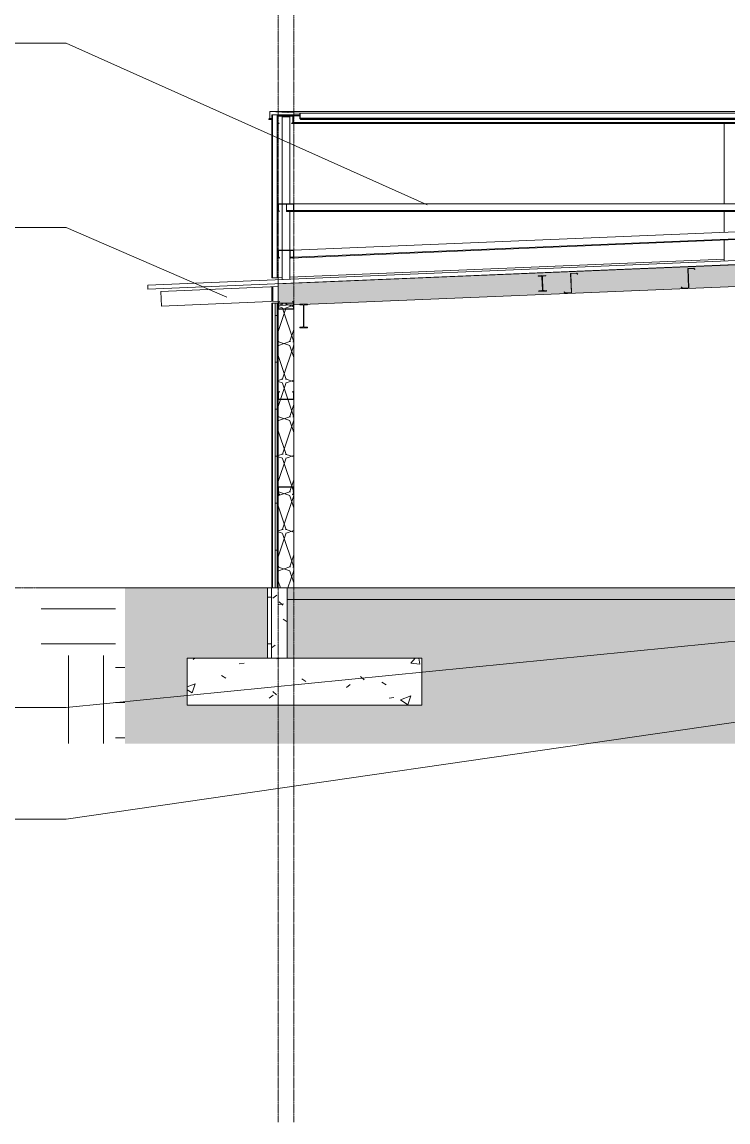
# Model space of a CAD drawing. Header units: inches. Extents: x -23565 to -21, y -324 to 853.
# Drawn here: x -5309 to -4948, y -273 to 289 of the extents above; entities that cross this region are included whole.
import ezdxf

# ---------------------------------------------------------------- set-up
doc = ezdxf.new("R2010")
doc.units = ezdxf.units.IN
doc.header["$MEASUREMENT"] = 0
doc.linetypes.add('Grid Line 1_2_', pattern=[0.8749999999999999, 0.4999999999999999, -0.125, 0.125, -0.125])
for name, color, linetype, lineweight in [('A-ANNO-IDEN', 131, 'Continuous', 9), ('A-CLNG', 13, 'Continuous', 13), ('A-CLNG-PATT', 13, 'Continuous', 25), ('A-FLOR', 192, 'Continuous', 13), ('A-FLOR-LEVL', 51, 'Continuous', 9), ('A-FLOR-PATT', 8, 'Continuous', 25), ('A-ROOF', 132, 'Continuous', 13), ('A-WALL', 113, 'Continuous', 13), ('A-WALL-PATT', 111, 'Continuous', 25), ('C-TOPO', 7, 'Continuous', 13), ('I-WALL', 2, 'Continuous', 13), ('L-SITE-WALL', 31, 'Continuous', 13), ('S-BEAM', 12, 'Continuous', 13), ('S-COLS', 52, 'Continuous', 13), ('S-FNDN', 32, 'Continuous', 13), ('S-GRID', 1, 'Continuous', 9)]:
    doc.layers.add(name, color=color, linetype=linetype, lineweight=lineweight)
pattern_1 = [(49.99999999999999, (-5021.704000000001, 67.247), (55.08540092433552, -4.819842010399984), [5.76, -63.36]), (355, (-5021.704000000001, 67.247), (-10.65568887076341, 57.76853117995548), [4.608000000000001, -50.688]), (100.451, (-5017.113, 66.846), (44.42946763329039, 52.94866132228842), [4.895, -53.848]), (46.184, (-5021.704000000001, 82.60700000000001), (81.96444173651602, -12.71212223907837), [8.64, -95.04]), (96.636, (-5014.873, 81.548), (71.78149636030851, 74.81237833590787), [7.343, -80.77199999999999]), (351.184, (-5021.704000000001, 82.60700000000001), (71.78194683429966, 74.81243234033883), [6.912000000000001, -76.032]), (21, (-5014.024, 78.767), (45.84207144938917, -30.92146111083851), [5.76, -63.36]), (326, (-5014.024, 78.767), (18.68706418402729, 55.69147629738364), [4.608000000000001, -50.688]), (71.45100000000001, (-5010.204000000001, 76.19), (64.52890835799828, 24.77010932808051), [4.895, -53.848]), (37.50000000000001, (-5021.704000000001, 67.247), (0.933894640541661, 25.56681620382889), [2.534, -47.53899999999999, 2.534, -48.922, -50.88]), (37.50000000000001, (-5021.704000000001, 67.247), (0.933894640541661, 25.56681620382889), [-101.53, 2.534, -48.346]), (7.499999999999999, (-5021.704000000001, 67.247), (20.20403996418253, 30.29130269773347), [2.534, -26.803, 2.534, -46.387, -19.392]), (7.499999999999999, (-5021.704000000001, 67.247), (20.20403996418253, 30.29130269773347), [-78.259, 2.534, -16.858]), (327.5, (-5038.83, 67.247), (40.99778450279307, -1.732402627145404), [2.534, -16.666, 2.534, -57.37, -79.488]), (327.5, (-5038.83, 67.247), (40.99778450279307, -1.732402627145404), [-79.104, 2.534, -76.954]), (317.5, (-5046.51, 67.247), (44.78888311775997, 7.687838582048734), [2.534, -22.426, 2.534, -37.248, -56.448]), (317.5, (-5046.51, 67.247), (44.78888311775997, 7.687838582048734), [-64.742, 2.534, -53.91399999999999])]
pattern_2 = [(45, (-5021.704000000001, 67.247), (-19.00703027829439, 19.0070302782944), []), (45, (-5021.704000000001, 96.04700000000001), (-19.00703027829439, 19.0070302782944), [])]
pattern_3 = [(0, (-5021.704000000001, 67.247), (48, 48), [48, -48]), (0, (-5021.704000000001, 85.24700000000001), (48, 48), [48, -48]), (0, (-5021.704000000001, 103.247), (48, 48), [48, -48]), (90, (-5015.704000000001, 109.247), (-48, 48), [48, -48]), (90, (-4997.704000000001, 109.247), (-48, 48), [48, -48]), (90, (-4979.704000000001, 109.247), (-48, 48), [48, -48])]
pattern_4 = [(0, (-5021.704000000001, 67.247), (0, 24), []), (90, (-5021.704000000001, 67.247), (-24, 1.469576158976824e-15), [])]
pattern_5 = [(161.57, (-5020.744000000001, 68.207), (-7.680223697288786, -0.0009795936816989759), [0, -54.643, 6.067, 0]), (18.43, (-5022.664000000001, 68.207), (-7.680223697288786, 0.00097959368169942), [0, -54.643, 6.067, 0]), (108.43, (-5020.744000000001, 68.207), (3.838295292656201, -19.20136532245489), [18.21099999999999, -42.49899999999999]), (71.57, (-5022.664000000001, 68.207), (3.838295292656203, 19.20136532245489), [18.211, -42.499])]

# ---------------------------------------------------------------- blocks, each defined once
blk = doc.blocks.new('Struct_Xcel_Sports Complex_rvt-5-Building Section - East_West looking South _ Fieldhouse')
at = {"layer": 'A-FLOR-PATT', "lineweight": 9}
h = blk.add_hatch(dxfattribs=at)
h.set_pattern_fill('FP_76', color=256, style=0, pattern_type=2)
h.set_pattern_definition(pattern_1)
h.paths.add_polyline_path([(22066.14022535249, -5.999999999999317), (26272.89022535242, -5.999999999999317), (26272.89022535242, 0), (22066.14022535249, 0)], flags=0)
at = {"layer": 'A-WALL-PATT', "lineweight": 9}
h = blk.add_hatch(dxfattribs=at)
h.set_pattern_fill('FP_76', color=8, style=0, pattern_type=2)
h.set_pattern_definition(pattern_1)
h.paths.add_polyline_path([(22066.14022535249, -35.99999999999999), (22066.14022535249, -3.055902197957038e-10), (22058.14022535249, -3.055902197957038e-10), (22058.14022535249, -35.99999999999999)], flags=0)
at = {"layer": 'S-FNDN', "lineweight": 9}
h = blk.add_hatch(dxfattribs=at)
h.set_pattern_fill('FP_76', color=8, style=0, pattern_type=2)
h.set_pattern_definition(pattern_1)
h.paths.add_polyline_path([(22135.1402253527, -59.99999999999999), (22135.1402253527, -35.99999999999999), (22015.1402253527, -35.99999999999999), (22015.1402253527, -59.99999999999999)], flags=0)
at = {"layer": 'A-FLOR', "color": 7}
for p, q in [((26272.89022535242, 0), (22066.14022535249, 0)), ((22066.14022535249, 0), (22066.14022535249, -5.999999999999999)), ((22066.14022535249, -5.999999999999999), (26272.89022535242, -5.999999999999999))]:
    blk.add_line(p, q, dxfattribs=at)
at = {"layer": 'L-SITE-WALL', "color": 7}
for p, q in [((22066.14022535249, -3.060485198602691e-10), (22058.14022535249, -3.060485198602691e-10)), ((22058.14022535249, -3.060485198602691e-10), (22058.14022535249, -35.99999999999999)), ((22066.14022535249, -35.99999999999999), (22066.14022535249, -3.060485198602691e-10)), ((22058.14022535249, -35.99999999999999), (22066.14022535249, -35.99999999999999))]:
    blk.add_line(p, q, dxfattribs=at)
at = {"layer": 'S-FNDN', "color": 7}
for p, q in [((22135.1402253527, -35.99999999999999), (22015.1402253527, -35.99999999999999)), ((22015.1402253527, -35.99999999999999), (22015.1402253527, -59.99999999999999)), ((22135.1402253527, -59.99999999999999), (22135.1402253527, -35.99999999999999)), ((22015.1402253527, -59.99999999999999), (22135.1402253527, -59.99999999999999))]:
    blk.add_line(p, q, dxfattribs=at)
blk = doc.blocks.new('Girt_C - 8_D-1836742-Building Section - East_West looking South _ Fieldhouse')
at = {"layer": 'S-BEAM', "color": 7}
for p, q in [((22061.64022535244, 51.36718749999887), (22061.64022535244, 48.05468750000016)), ((22061.74960035244, 48.10568990011085), (22061.74960035244, 51.37128304538593)), ((22061.82766889942, 51.44531250000032), (22069.452752639, 51.44531250000051)), ((22069.45272535244, 51.55468750000034), (22061.82772535244, 51.55468749999889)), ((22069.53085035244, 51.37005587879139), (22069.53085035244, 48.10568990011092)), ((22069.64022535244, 48.05468750000033), (22069.64022535244, 51.36718750000052)), ((22061.64022535244, 48.05468750000016), (22062.21584830579, 47.57168249214367)), ((22062.2861532006, 47.65546860310981), (22061.74960035244, 48.10568990011085)), ((22062.21584830579, 47.57168249214367), (22062.2861532006, 47.65546860310981)), ((22069.53085035244, 48.10568990011092), (22068.99538712529, 47.6563829037015)), ((22068.99538712529, 47.6563829037015), (22069.0656920201, 47.57259679273544)), ((22069.0656920201, 47.57259679273544), (22069.64022535244, 48.05468750000033))]:
    blk.add_line(p, q, dxfattribs=at)
for centre, radius, start, end in [((22061.82772535244, 51.36718749999889), 0.1875, 90, 180.0000000000062), ((22061.82766889942, 51.36713376534166), 0.07817873465620377, 90, 176.9576382926967), ((22069.45272535244, 51.36718750000052), 0.1875, 0, 90), ((22069.452752639, 51.36716115802727), 0.07815134197517182, 2.122717617997713, 90)]:
    blk.add_arc(centre, radius, start, end, dxfattribs=at)
blk = doc.blocks.new('Girt_C - 8_D-1836744-Building Section - East_West looking South _ Fieldhouse')
at = {"layer": 'S-BEAM', "lineweight": 9}
h = blk.add_hatch(dxfattribs=at)
h.set_pattern_fill('FP_63', color=8, style=0, pattern_type=2)
h.set_pattern_definition(pattern_2)
h.paths.add_polyline_path([(22061.82772535251, 96.3203124999992), (22069.45272535251, 96.32031250000125), (22069.45278180552, 96.42968749999898), (22061.82769806594, 96.42968749999898)], flags=0)
h.paths.add_polyline_path([(22069.5308503525, 96.50371695461388), (22069.64022535251, 96.50781250000057), (22069.64022535251, 99.82031250000011), (22069.06460239915, 100.3033175078559), (22068.99429750435, 100.2195313968899), (22069.53085035251, 99.76931009988891)], flags=0)
h.paths.add_polyline_path([(22061.74960035251, 96.50494412120895), (22061.74960035251, 99.76931009988891), (22062.28506357966, 100.2186170962979), (22062.21475868485, 100.3024032072645), (22061.64022535251, 99.82031249999943), (22061.64022535251, 96.5078124999992)], flags=0)
at = {"layer": 'S-BEAM', "color": 7}
for p, q in [((22062.21475868485, 100.3024032072636), (22061.64022535251, 99.82031249999872)), ((22061.64022535251, 99.82031249999872), (22061.64022535251, 96.50781249999856)), ((22061.74960035251, 99.76931009988816), (22062.28506357966, 100.2186170962976)), ((22061.74960035251, 96.50494412120769), (22061.74960035251, 99.76931009988816)), ((22069.45278180552, 96.42968749999874), (22061.82769806594, 96.42968749999855)), ((22061.82772535251, 96.32031249999874), (22069.45272535251, 96.32031250000016)), ((22062.28506357966, 100.2186170962976), (22062.21475868485, 100.3024032072636)), ((22069.06460239915, 100.3033175078554), (22068.99429750435, 100.2195313968893)), ((22068.99429750435, 100.2195313968893), (22069.53085035251, 99.7693100998882)), ((22069.64022535251, 99.82031249999889), (22069.06460239915, 100.3033175078554)), ((22069.53085035251, 99.7693100998882), (22069.5308503525, 96.50371695461313)), ((22069.64022535251, 96.50781250000018), (22069.64022535251, 99.82031249999889))]:
    blk.add_line(p, q, dxfattribs=at)
for centre, radius, start, end in [((22061.82772535251, 96.50781249999856), 0.1875, 180, 269.9999999999996), ((22061.82769806594, 96.50783884197182), 0.07815134197153384, 182.122717617914, 269.9999999999996), ((22069.45272535251, 96.50781250000016), 0.1875, 269.9999999999996, 8.685034650183044e-12), ((22069.45278180552, 96.50786623465737), 0.07817873465601069, 269.9999999999996, 356.9576382927082)]:
    blk.add_arc(centre, radius, start, end, dxfattribs=at)
blk = doc.blocks.new('Girt_C - 8_D-1782471-Building Section - East_West looking South _ Fieldhouse')
at = {"layer": 'S-BEAM', "color": 8, "lineweight": 9}
for p, q in [((22069.18239323217, 237.3147842928365), (22069.18239323217, 237.6232088335606)), ((22696.76521643457, 237.3147842928364), (22069.18239323217, 237.3147842928365)), ((22072.7652253524, 241.2968750001023), (22069.2018615215, 241.2968750001023)), ((22069.38937126329, 237.7968750001014), (22696.76521643457, 237.7968750001014)), ((22696.76521643457, 239.4558058261849), (22696.76521643457, 237.7968750001014)), ((22696.76521643457, 237.7968750001014), (22696.76521643457, 237.3147842928364))]:
    blk.add_line(p, q, dxfattribs=at)
blk = doc.blocks.new('Girt_C - 8_D-1779451-Building Section - East_West looking South _ Fieldhouse')
at = {"layer": 'S-BEAM', "color": 8, "lineweight": 9}
for p, q in [((22696.76293985979, 198.6727203348604), (22069.45273004653, 172.5358946996574)), ((22696.76293985979, 198.6727203348589), (22696.77074525906, 198.4853828699935)), ((22696.77074525906, 198.4853828699935), (22696.90864064617, 195.1757543240365)), ((22696.92870950193, 194.694081519054), (22067.84476912016, 168.4833535531263)), ((22069.62261763639, 169.0399364299089), (22696.90864064617, 195.1757543240365)), ((22696.90864064617, 195.1757543240365), (22696.92870950193, 194.694081519054)), ((22067.68680487729, 172.2746549040658), (22067.67899947802, 172.4619923689312)), ((22067.8247002644, 168.9650263581088), (22067.68680487729, 172.2746549040658)), ((22067.8247002644, 168.9650263581088), (22069.44356984839, 169.032476419308)), ((22067.84476912016, 168.4833535531263), (22067.8247002644, 168.9650263581088))]:
    blk.add_line(p, q, dxfattribs=at)
blk = doc.blocks.new('Girt_C - 8_D-1785278-Building Section - East_West looking South _ Fieldhouse')
at = {"layer": 'S-BEAM', "color": 8, "lineweight": 9}
for p, q in [((22061.71623402814, 237.3138699922448), (22061.1406409804, 237.7968750001013)), ((22061.1406409804, 237.7968750001013), (22061.38895561381, 237.7968750001014)), ((22061.25001029799, 241.113470545487), (22061.49833629652, 241.1134705454871)), ((22061.57646535559, 241.2968750001012), (22061.32813123912, 241.2968750001011)), ((22061.71623402814, 237.3138699922448), (22061.96460847433, 237.3138699922449)), ((22068.49542062696, 237.3985704038026), (22069.03085603493, 237.847877400212)), ((22068.56572186919, 237.3147842928365), (22068.49542062696, 237.3985704038026)), ((22068.49542062696, 237.3985704038026), (22068.7444995328, 237.3985704038027)), ((22068.66556908026, 237.398570403802), (22068.56572186919, 237.3147842928365)), ((22068.56572186919, 237.3147842928365), (22068.81480808039, 237.3147842928366)), ((22069.03085603493, 237.847877400212), (22069.03085603493, 241.1122433788925)), ((22069.03085603493, 241.1122433788925), (22069.27999058058, 241.1122433788925)), ((22069.03085603493, 237.847877400212), (22069.27999058058, 237.8478774002121))]:
    blk.add_line(p, q, dxfattribs=at)
at = {"layer": 'S-BEAM', "color": 7}
for p, q in [((22061.38895561381, 241.1093750001), (22061.38895561381, 237.7968750001014)), ((22061.38895561381, 237.7968750001014), (22061.96460847433, 237.3138699922448)), ((22061.49833629651, 237.847877400212), (22061.49833629652, 241.1134705454871)), ((22062.03491702192, 237.397656103211), (22061.49833629651, 237.847877400212)), ((22061.57640889964, 241.1875000001015), (22069.20188880948, 241.1875000001017)), ((22069.2018615215, 241.2968750001015), (22061.57646535559, 241.2968750001001)), ((22061.96460847433, 237.3138699922448), (22062.03491702192, 237.397656103211)), ((22069.27999058058, 237.8478774002121), (22068.7444995328, 237.3985704038027)), ((22068.7444995328, 237.3985704038027), (22068.81480808039, 237.3147842928366)), ((22068.81480808039, 237.3147842928366), (22069.38937126329, 237.7968750001015)), ((22069.27999058058, 241.1122433788925), (22069.27999058058, 237.8478774002121)), ((22069.38937126329, 237.7968750001015), (22069.38937126329, 241.1093750001017))]:
    blk.add_line(p, q, dxfattribs=at)
at = {"layer": 'S-BEAM', "color": 7, "flags": 128}
for points in [[(22061.57646535559, 241.2968750001001), (22061.504708484, 241.2826024124459), (22061.44387594564, 241.2419575215725), (22061.40322894301, 241.1811281436685), (22061.38895561381, 241.1093750001)], [(22061.49833629652, 241.1134705454871), (22061.51012655711, 241.1507823569516), (22061.53852198123, 241.1777072662919), (22061.57640889964, 241.1875000001)], [(22069.38937126329, 241.1093750001017), (22069.37509793408, 241.1811281436701), (22069.33445093146, 241.2419575215741), (22069.27361839309, 241.2826024124475), (22069.2018615215, 241.2968750001016)], [(22069.20188880948, 241.1875000001017), (22069.24012768359, 241.1775070962646), (22069.2685876497, 241.1500838911483), (22069.27999058058, 241.1122433788925)]]:
    blk.add_lwpolyline(points, dxfattribs=at)
at = {"layer": 'S-BEAM', "color": 8, "lineweight": 9}
for centre, major_axis, ratio, start_param, end_param in [((22061.32813123912, 241.1093750001), (0, 0.1875), 0.9999480465000185, 1.554312234475219e-15, 1.570796326794898), ((22061.32807478904, 241.1093212654427), (0, 0.07817873465722869), 0.9999480465086231, 1.554312234475219e-15, 1.517697097966212), ((22068.95276237894, 241.1093486581283), (0, 0.07815134197327771), 0.9999480465387123, 4.749437391907496, 6.283185307179588)]:
    blk.add_ellipse(centre, major_axis=major_axis, ratio=ratio, start_param=start_param, end_param=end_param, dxfattribs=at)
blk = doc.blocks.new('Girt_C - 8_D-1785279-Building Section - East_West looking South _ Fieldhouse')
at = {"layer": 'S-BEAM', "lineweight": 9}
h = blk.add_hatch(dxfattribs=at)
h.set_pattern_fill('FP_63', color=8, style=0, pattern_type=2)
h.set_pattern_definition(pattern_2)
h.paths.add_polyline_path([(22062.21584830563, 168.5717060499622), (22062.28615320044, 168.6554921609282), (22061.74960035228, 169.1057134579292), (22061.74960035228, 172.3713066032042), (22061.64022535228, 172.3672110578175), (22061.64022535228, 169.054711057818)], flags=0)
h.paths.add_polyline_path([(22069.06569201994, 168.5726203505542), (22069.64022535228, 169.0547110578187), (22069.64022535228, 172.3672110578189), (22069.53085035228, 172.3700794366098), (22069.53085035228, 169.1057134579292), (22068.99538712513, 168.6564064615202)], flags=0)
h.paths.add_polyline_path([(22069.45275263884, 172.4453360578191), (22069.45272535228, 172.5547110578189), (22061.82772535228, 172.5547110578168), (22061.82766889926, 172.4453360578191)], flags=0)
at = {"layer": 'S-BEAM', "color": 7}
for p, q in [((22061.64022535228, 172.3672110578172), (22061.64022535228, 169.0547110578185)), ((22061.64022535228, 169.0547110578185), (22062.21584830563, 168.571706049962)), ((22061.74960035228, 169.1057134579292), (22061.74960035228, 172.3713066032043)), ((22062.28615320044, 168.6554921609282), (22061.74960035228, 169.1057134579292)), ((22061.82766889926, 172.4453360578187), (22069.45275263884, 172.4453360578188)), ((22069.45272535228, 172.5547110578187), (22061.82772535228, 172.5547110578172)), ((22069.53085035228, 169.1057134579293), (22068.99538712513, 168.6564064615198)), ((22069.06569201994, 168.5726203505538), (22069.64022535228, 169.0547110578187)), ((22069.53085035228, 172.3700794366097), (22069.53085035228, 169.1057134579293)), ((22069.64022535228, 169.0547110578187), (22069.64022535228, 172.3672110578188)), ((22062.21584830563, 168.571706049962), (22062.28615320044, 168.6554921609282)), ((22068.99538712513, 168.6564064615198), (22069.06569201994, 168.5726203505538))]:
    blk.add_line(p, q, dxfattribs=at)
for centre, radius, start, end in [((22061.82772535228, 172.3672110578172), 0.1875, 90, 180.0000000000083), ((22061.82766889926, 172.36715732316), 0.07817873465620377, 90, 176.957638292701), ((22069.45272535228, 172.3672110578188), 0.1875, 0, 90), ((22069.45275263884, 172.3671847158456), 0.07815134197517182, 2.122717617914347, 90)]:
    blk.add_arc(centre, radius, start, end, dxfattribs=at)
blk = doc.blocks.new('W-Wide Flange - W12X19-1098423-Building Section - East_West looking South _ Fieldhouse')
at = {"layer": 'S-BEAM', "lineweight": 9}
h = blk.add_hatch(dxfattribs=at)
h.set_pattern_fill('FP_63', color=8, style=0, pattern_type=2)
h.set_pattern_definition(pattern_2)
h.paths.add_polyline_path([(22072.63522535241, 132.8520833331402), (22076.64522535241, 132.8520833331402), (22076.64522535241, 133.2020833331399), (22075.28272535241, 133.2020833331399), (22074.91149429228, 133.3558522730173), (22074.75772535241, 133.7270833331404), (22074.75772535241, 144.1770833331405), (22074.91149429228, 144.5483143932636), (22075.28272535241, 144.7020833331403), (22076.64522535241, 144.7020833331403), (22076.64522535241, 145.05208333314), (22072.63522535241, 145.05208333314), (22072.63522535241, 144.7020833331403), (22073.99772535241, 144.7020833331403), (22074.36895641253, 144.5483143932636), (22074.52272535241, 144.1770833331405), (22074.52272535241, 133.7270833331404), (22074.36895641253, 133.3558522730173), (22073.99772535241, 133.2020833331399), (22072.63522535241, 133.2020833331399)], flags=0)
at = {"layer": 'S-BEAM', "color": 7}
for p, q in [((22076.64522535241, 145.0520833331399), (22072.63522535241, 145.0520833331399)), ((22072.63522535241, 145.0520833331399), (22072.63522535241, 144.7020833331399)), ((22072.63522535241, 144.7020833331399), (22073.99772535241, 144.7020833331399)), ((22074.52272535241, 144.1770833331399), (22074.52272535241, 133.7270833331399)), ((22074.75772535241, 133.7270833331399), (22074.75772535241, 144.1770833331399)), ((22075.28272535241, 144.7020833331399), (22076.64522535241, 144.7020833331399)), ((22076.64522535241, 144.7020833331399), (22076.64522535241, 145.0520833331399)), ((22073.99772535241, 133.2020833331399), (22072.63522535241, 133.2020833331399)), ((22072.63522535241, 133.2020833331399), (22072.63522535241, 132.8520833331399)), ((22072.63522535241, 132.8520833331399), (22076.64522535241, 132.8520833331399)), ((22076.64522535241, 133.2020833331399), (22075.28272535241, 133.2020833331399)), ((22076.64522535241, 132.8520833331399), (22076.64522535241, 133.2020833331399))]:
    blk.add_line(p, q, dxfattribs=at)
for centre, radius, start, end in [((22073.99772535241, 144.1770833331399), 0.5249999999978172, 0, 90), ((22075.28272535241, 144.1770833331399), 0.5250000000014552, 90, 180), ((22073.99772535241, 133.7270833331399), 0.5249999999978172, 269.9999999999996, 0), ((22075.28272535241, 133.7270833331399), 0.5250000000014552, 180, 269.9999999999996)]:
    blk.add_arc(centre, radius, start, end, dxfattribs=at)
blk = doc.blocks.new('Girt_Z - 10_D-1390502-Building Section - East_West looking South _ Fieldhouse')
at = {"layer": 'S-BEAM', "color": 7}
for p, q in [((22331.05167154427, 165.5447556679084), (22331.45236788729, 155.9280434353159)), ((22331.56945144412, 155.7453157290174), (22331.16095058819, 165.5493362716449)), ((22334.16615667055, 165.8621885713386), (22331.23120326834, 165.7398988462466)), ((22331.23289071705, 165.6304992542056), (22334.11975182662, 165.7507851337709)), ((22334.11975182662, 165.7507851337709), (22334.59096093252, 165.2344910091054)), ((22334.67174757599, 165.3082230161486), (22334.16615667055, 165.8621885713386)), ((22334.59096093252, 165.2344910091054), (22334.67174757599, 165.3082230161486)), ((22327.77257306047, 156.232510202847), (22327.691786417, 156.1587781958038)), ((22327.691786417, 156.1587781958038), (22328.19737732244, 155.6048126406138)), ((22328.24378216637, 155.7162160781815), (22327.77257306047, 156.232510202847)), ((22328.19737732244, 155.6048126406138), (22331.56945144412, 155.7453157290174)), ((22331.38165264694, 155.8469606815387), (22328.24378216637, 155.7162160781815))]:
    blk.add_line(p, q, dxfattribs=at)
for centre, radius, start, end in [((22331.23900899547, 165.5525613950419), 0.1874999999984359, 92.38594402969582, 182.3859440303956), ((22331.23903417866, 165.5525897545812), 0.07815134197101466, 94.50866164822588, 182.3859440303747), ((22331.37425692788, 155.9247888120072), 0.0781787346586504, 275.4283057379613, 2.38594403039141)]:
    blk.add_arc(centre, radius, start, end, dxfattribs=at)
blk = doc.blocks.new('Girt_C - 8_D-1785280-Building Section - East_West looking South _ Fieldhouse')
at = {"layer": 'S-BEAM', "color": 7}
for p, q in [((22061.64022535228, 196.1093750001001), (22061.64022535228, 192.7968750001014)), ((22061.64022535228, 192.7968750001014), (22062.21584830563, 192.3138699922449)), ((22061.74960035228, 192.847877400212), (22061.74960035228, 196.1134705454872)), ((22062.28615320044, 192.397656103211), (22061.74960035228, 192.847877400212)), ((22061.82766889926, 196.1875000001016), (22069.45275263884, 196.1875000001017)), ((22069.45272535228, 196.2968750001015), (22061.82772535228, 196.2968750001001)), ((22062.21584830563, 192.3138699922449), (22062.28615320044, 192.397656103211)), ((22069.53085035228, 192.8478774002121), (22068.99538712513, 192.3985704038027)), ((22068.99538712513, 192.3985704038027), (22069.06569201994, 192.3147842928366)), ((22069.06569201994, 192.3147842928366), (22069.64022535228, 192.7968750001015)), ((22069.53085035228, 196.1122433788925), (22069.53085035228, 192.8478774002121)), ((22069.64022535228, 192.7968750001015), (22069.64022535228, 196.1093750001017))]:
    blk.add_line(p, q, dxfattribs=at)
for centre, radius, start, end in [((22061.82772535228, 196.1093750001001), 0.1875, 90, 180), ((22061.82766889926, 196.1093212654429), 0.07817873465620377, 90, 176.9576382926814), ((22069.45272535228, 196.1093750001017), 0.1875, 0, 90), ((22069.45275263884, 196.1093486581285), 0.07815134197517182, 2.122717617914347, 90)]:
    blk.add_arc(centre, radius, start, end, dxfattribs=at)
blk = doc.blocks.new('Girt_C - 8_D-1783450-Building Section - East_West looking South _ Fieldhouse')
at = {"layer": 'S-BEAM', "color": 8, "lineweight": 9}
for p, q in [((22065.84522537626, 192.7968750001015), (22065.84522537626, 196.1093750001017)), ((22065.84522537626, 192.3147842928366), (22065.84522537626, 192.7968750001015)), ((22065.84522537626, 192.7968750001015), (22069.48634744828, 192.7968750001015)), ((22518.19544252644, 192.3147842928365), (22065.84522537626, 192.3147842928366)), ((22518.19544252644, 196.2968750001023), (22069.45272535228, 196.2968750001024)), ((22069.64022535228, 192.7968750001015), (22518.19544252644, 192.7968750001014)), ((22518.19544252644, 196.2968750001015), (22518.19544252644, 196.1093750001016)), ((22518.19544252644, 196.1093750001016), (22518.19544252644, 192.7968750001014)), ((22518.19544252644, 192.7968750001014), (22518.19544252644, 192.3147842928365))]:
    blk.add_line(p, q, dxfattribs=at)
blk = doc.blocks.new('Dimension Lumber - 5_5 x 7_5 Glulam-1777807-Building Section - East_West looking South _ Fieldhouse')
at = {"layer": 'S-BEAM', "color": 8, "lineweight": 9}
for p, q in [((22001.68185632231, 151.5082422172687), (22061.61960332881, 154.0056483425391)), ((22001.99408540765, 144.014744169076), (22001.68185632231, 151.5082422172687)), ((22061.61960332881, 146.4991407491239), (22001.99408540765, 144.014744169076))]:
    blk.add_line(p, q, dxfattribs=at)
blk = doc.blocks.new('W-Wide Flange - W8X15-1355454-Building Section - East_West looking South _ Fieldhouse')
at = {"layer": 'S-BEAM', "lineweight": 9}
h = blk.add_hatch(dxfattribs=at)
h.set_pattern_fill('FP_63', color=8, style=0, pattern_type=2)
h.set_pattern_definition(pattern_2)
h.paths.add_polyline_path([(22194.87807867351, 151.4410479375558), (22198.88460229661, 151.6079864218516), (22198.87148867503, 151.9227133398751), (22197.48768936879, 151.8650550354494), (22197.13014254872, 151.9959980609617), (22196.96990946894, 152.3414125433183), (22196.69993538648, 158.8207905223221), (22196.83087841199, 159.1783373423998), (22197.17629289435, 159.3385704221795), (22198.56009220058, 159.3962287266066), (22198.546978579, 159.71095564463), (22194.5404549559, 159.5440171603342), (22194.55356857748, 159.2292902423108), (22195.93736788371, 159.2869485467371), (22196.29491470379, 159.1560055212255), (22196.45514778357, 158.8105910388682), (22196.72512186603, 152.3312130598631), (22196.59417884052, 151.9736662397867), (22196.24876435816, 151.8134331600056), (22194.86496505193, 151.7557748555793)], flags=0)
at = {"layer": 'S-BEAM', "color": 7}
for p, q in [((22198.54697857899, 159.7109556446296), (22194.54045495589, 159.5440171603338)), ((22194.54045495589, 159.5440171603338), (22194.55356857748, 159.2292902423097)), ((22194.55356857748, 159.2292902423097), (22195.93736788371, 159.2869485467361)), ((22196.45514778357, 158.8105910388669), (22196.72512186602, 152.331213059863)), ((22196.96990946893, 152.3414125433175), (22196.69993538647, 158.8207905223214)), ((22197.17629289434, 159.3385704221792), (22198.56009220058, 159.3962287266055)), ((22198.56009220058, 159.3962287266055), (22198.54697857899, 159.7109556446296)), ((22198.87148867502, 151.9227133398747), (22197.48768936879, 151.8650550354484)), ((22198.88460229661, 151.6079864218506), (22198.87148867502, 151.9227133398747)), ((22196.24876435816, 151.8134331600053), (22194.86496505192, 151.7557748555789)), ((22194.86496505192, 151.7557748555789), (22194.87807867351, 151.4410479375548)), ((22194.87807867351, 151.4410479375548), (22198.88460229661, 151.6079864218506))]:
    blk.add_line(p, q, dxfattribs=at)
for centre, radius, start, end in [((22195.9580790797, 158.7898798428726), 0.4974999999986913, 2.385944030390158, 92.38594403030177), ((22197.19700409034, 158.8415017183157), 0.4974999999986913, 92.38594403030176, 182.3859440303866), ((22196.22805316216, 152.3105018638687), 0.4974999999986913, 272.3859440303014, 2.385944030390021), ((22197.46697817279, 152.3621237393118), 0.4974999999988428, 182.3859440303873, 272.3859440307193)]:
    blk.add_arc(centre, radius, start, end, dxfattribs=at)
blk = doc.blocks.new('Girt_C - 8_D-1405486-Building Section - East_West looking South _ Fieldhouse')
at = {"layer": 'S-BEAM', "lineweight": 9}
h = blk.add_hatch(dxfattribs=at)
h.set_pattern_fill('FP_63', color=8, style=0, pattern_type=2)
h.set_pattern_definition(pattern_2)
h.paths.add_polyline_path([(22061.8277253525, 142.437500000205), (22069.4527253525, 142.437500000207), (22069.45278180552, 142.5468750002054), (22061.82769806594, 142.5468750002054)], flags=0)
h.paths.add_polyline_path([(22069.5308503525, 142.6209044548197), (22069.64022535251, 142.6250000002063), (22069.64022535251, 145.9375000002059), (22069.06460239915, 146.4205050080624), (22068.99429750435, 146.3367188970957), (22069.53085035251, 145.8864976000947)], flags=0)
h.paths.add_polyline_path([(22061.7496003525, 142.6221316214147), (22061.7496003525, 145.8864976000947), (22062.28506357966, 146.3358045965036), (22062.21475868484, 146.4195907074703), (22061.6402253525, 145.9375000002052), (22061.6402253525, 142.6250000002057)], flags=0)
at = {"layer": 'S-BEAM', "color": 7}
for p, q in [((22062.21475868485, 146.4195907074694), (22061.64022535251, 145.9375000002045)), ((22061.74960035251, 145.8864976000939), (22062.28506357966, 146.3358045965034)), ((22062.28506357966, 146.3358045965034), (22062.21475868485, 146.4195907074694)), ((22069.06460239915, 146.4205050080612), (22068.99429750435, 146.336718897095)), ((22068.99429750435, 146.336718897095), (22069.53085035251, 145.886497600094)), ((22069.64022535251, 145.9375000002047), (22069.06460239915, 146.4205050080612)), ((22061.64022535251, 145.9375000002045), (22061.64022535251, 142.6250000002043)), ((22061.74960035251, 142.6221316214135), (22061.74960035251, 145.8864976000939)), ((22069.45278180552, 142.5468750002045), (22061.82769806594, 142.5468750002043)), ((22061.82772535251, 142.4375000002045), (22069.45272535251, 142.4375000002059)), ((22069.53085035251, 145.886497600094), (22069.5308503525, 142.6209044548189)), ((22069.64022535251, 142.6250000002059), (22069.64022535251, 145.9375000002047))]:
    blk.add_line(p, q, dxfattribs=at)
for centre, radius, start, end in [((22061.82772535251, 142.6250000002043), 0.1875, 180, 269.9999999999996), ((22061.82769806594, 142.6250263421776), 0.07815134197153384, 182.122717617914, 269.9999999999996), ((22069.45272535251, 142.6250000002059), 0.1875, 269.9999999999996, 0), ((22069.45278180552, 142.6250537348631), 0.07817873465601069, 269.9999999999996, 356.9576382927082)]:
    blk.add_arc(centre, radius, start, end, dxfattribs=at)

msp = doc.modelspace()

# ---------------------------------------------------------------- hatches: boundary and pattern name
at = {"layer": 'A-CLNG-PATT', "lineweight": 9}
h = msp.add_hatch(dxfattribs=at)
h.set_pattern_fill('FP_71', color=8, style=0, pattern_type=2)
h.set_pattern_definition(pattern_5)
h.paths.add_polyline_path([(-5178.38812531545, 144.2420885976287), (-4441.117503291771, 174.9616978486151), (-4441.117503291771, 186.0963507788474), (-5178.38812531545, 155.3767415278603), (-5178.38812531545, 154.6459206600277)], flags=0)
at = {"layer": 'A-WALL-PATT', "lineweight": 9}
h = msp.add_hatch(dxfattribs=at)
h.set_pattern_fill('FP_69', color=8, style=0, pattern_type=2)
h.set_pattern_definition(pattern_4)
h.paths.add_polyline_path([(-5178.867503291731, 0), (-5178.867503291731, 145.4999999999993), (-5179.867503291731, 145.4999999999993), (-5179.867503291731, 0)], flags=0)
h = msp.add_hatch(dxfattribs=at)
h.set_pattern_fill('FP_70', color=8, style=0, pattern_type=2)
h.set_pattern_definition([(0, (-5021.704000000001, 67.247), (30.72, 7.68), [2.534, -20.506, 2.534, -20.506, -122.88]), (0, (-5021.704000000001, 67.247), (30.72, 7.68), [-46.08, 2.534, -43.54600000000001, 2.534, -20.506, -53.76]), (0, (-5021.704000000001, 67.247), (30.72, 7.68), [-115.2, 2.534, -12.826, 2.534, -35.866]), (120, (-5010.184, 71.087), (-22.01107510106448, 22.76430040425796), [2.534, -20.506, 2.534, -20.506, -122.88]), (120, (-5010.184, 71.087), (-22.01107510106448, 22.76430040425796), [-46.07999999999999, 2.534, -43.546, 2.534, -20.506, -53.75999999999999]), (120, (-5010.184, 71.087), (-22.01107510106448, 22.76430040425796), [-115.2, 2.534, -12.826, 2.534, -35.86599999999999]), (240, (-5006.344, 86.447), (-8.708924898935503, -30.44430040425795), [2.534, -20.506, 2.534, -20.506, -122.88]), (240, (-5006.344, 86.447), (-8.708924898935503, -30.44430040425795), [-46.08, 2.534, -43.54600000000001, 2.534, -20.506, -53.76]), (240, (-5006.344, 86.447), (-8.708924898935503, -30.44430040425795), [-115.2, 2.534, -12.826, 2.534, -35.866])])
h.paths.add_polyline_path([(-5178.367503291734, 0), (-5178.367503291734, 145.4999999999993), (-5178.867503291731, 145.4999999999993), (-5178.867503291731, 0)], flags=0)
h = msp.add_hatch(dxfattribs=at)
h.set_pattern_fill('FP_71', color=8, style=0, pattern_type=2)
h.set_pattern_definition(pattern_5)
h.paths.add_polyline_path([(-5170.367503291731, 0), (-5170.367503291731, 145.4999999999993), (-5178.367503291734, 145.4999999999993), (-5178.367503291734, 0)], flags=0)
h = msp.add_hatch(dxfattribs=at)
h.set_pattern_fill('FP_69', color=8, style=0, pattern_type=2)
h.set_pattern_definition(pattern_4)
h.paths.add_polyline_path([(-5181.867503291767, -35.99999999999999), (-5181.867503291767, -3.055902197957038e-10), (-5183.867503291767, -3.055902197957038e-10), (-5183.867503291767, -35.99999999999999)], flags=0)
at = {"layer": 'C-TOPO', "lineweight": 9}
h = msp.add_hatch(dxfattribs=at)
h.set_pattern_fill('FP_65', color=8, style=0, pattern_type=2)
h.set_pattern_definition(pattern_3)
h.paths.add_polyline_path([(-5293.941534013258, -79.72007933997246), (-5256.772503291657, -79.72007933997246), (-5256.772503291657, 0), (-5299.614722384689, 0), (-5299.614722384689, -79.72007933997246), (-5295.220880754972, -79.72007933997246)], flags=0)
h = msp.add_hatch(dxfattribs=at)
h.set_pattern_fill('FP_65', color=8, style=0, pattern_type=2)
h.set_pattern_definition(pattern_3)
h.paths.add_polyline_path([(-4470.192722384687, -79.72007933997246), (-876.0307223846867, -79.72007933997246), (-876.0307223846867, 0), (-953.1175032918254, -3.055902197957038e-10), (-953.1175032918254, -35.99999999999999), (-931.61750329184, -35.99999999999999), (-931.61750329184, -59.99999999999999), (-1015.61750329184, -59.99999999999999), (-1015.61750329184, -35.99999999999999), (-967.1175032918363, -35.99999999999999), (-967.1175032918363, -5.999999999999317), (-1502.74250329184, -5.999999999999317), (-1502.74250329184, -12), (-1479.617503291844, -12), (-1479.617503291844, -35.99999999999999), (-1617.617503291844, -35.99999999999999), (-1617.617503291844, -12), (-1584.49250329184, -12), (-1584.49250329184, -5.999999999999317), (-1851.742503291836, -5.999999999999317), (-1851.742503291836, -12), (-1769.117503291844, -12), (-1769.117503291844, -35.99999999999999), (-1907.117503291844, -35.99999999999999), (-1907.117503291844, -12), (-1932.86750329184, -12), (-1932.86750329184, -5.999999999999317), (-5173.867503291771, -5.999999999999317), (-5173.867503291771, -35.99999999999999), (-5104.86750329156, -35.99999999999999), (-5104.86750329156, -59.99999999999999), (-5224.86750329156, -59.99999999999999), (-5224.86750329156, -35.99999999999999), (-5183.867503291764, -35.99999999999999), (-5183.867503291764, -3.055902197957038e-10), (-5256.772503291657, 0), (-5256.772503291657, -79.72007933997246), (-4504.617503291855, -79.72007933997246)], flags=0)
h.paths.add_polyline_path([(-4384.617503291851, -35.99999999999999), (-4504.617503291855, -35.99999999999999), (-4504.617503291855, -12), (-4384.617503291851, -12)], flags=0)
h.paths.add_polyline_path([(-3644.117503291847, -35.99999999999999), (-3644.117503291847, -12), (-3506.117503291847, -12), (-3506.117503291847, -35.99999999999999), (-3640.770722384688, -35.99999999999999)], flags=0)
h.paths.add_polyline_path([(-4223.117503291847, -35.99999999999999), (-4223.117503291847, -12), (-4085.117503291847, -12), (-4085.117503291847, -35.99999999999999), (-4193.718722384685, -35.99999999999999)], flags=0)
h.paths.add_polyline_path([(-2058.617503291844, -35.99999999999999), (-2196.617503291844, -35.99999999999999), (-2196.617503291844, -12), (-2058.617503291844, -12)], flags=0)
h.paths.add_polyline_path([(-2396.637722384687, -35.99999999999999), (-2486.117503291844, -35.99999999999999), (-2486.117503291844, -12), (-2348.117503291844, -12), (-2348.117503291844, -35.99999999999999)], flags=0)
h.paths.add_polyline_path([(-3917.244722384687, -35.99999999999999), (-3933.617503291847, -35.99999999999999), (-3933.617503291847, -12), (-3795.617503291847, -12), (-3795.617503291847, -35.99999999999999)], flags=0)
h.paths.add_polyline_path([(-3065.117503291847, -35.99999999999999), (-3065.117503291847, -12), (-2927.117503291847, -12), (-2927.117503291847, -35.99999999999999)], flags=0)
h.paths.add_polyline_path([(-3216.617503291844, -35.99999999999999), (-3354.617503291844, -35.99999999999999), (-3354.617503291844, -12), (-3216.617503291844, -12)], flags=0)
h.paths.add_polyline_path([(-2637.617503291847, -35.99999999999999), (-2775.617503291847, -35.99999999999999), (-2775.617503291847, -12), (-2637.617503291847, -12)], flags=0)
h.paths.add_polyline_path([(-1190.117503291844, -35.99999999999999), (-1328.117503291844, -35.99999999999999), (-1328.117503291844, -12), (-1190.117503291844, -12)], flags=0)

# ---------------------------------------------------------------- linework, layer by layer
at = {"layer": 'A-ANNO-IDEN', "color": 153}
for p, q in [((-5286.737849546884, 278.4333085414004), (-5323.492111112137, 278.4333085414004)), ((-5102.253224611726, 195.6964618852765), (-5286.737849546884, 278.4333085414004)), ((-5286.737849490299, 184.1538904969178), (-5323.492111111391, 184.1538904945911)), ((-5204.71751679869, 148.6040172182428), (-5286.737849490299, 184.1538904969178)), ((-4419.533330514034, 24.54243091618167), (-5286.737849546884, -61.16881421647235)), ((-4407.227688353032, 9.140214359437378), (-5286.737849546884, -118.3071046745109)), ((-5286.737849546884, -61.16881421647235), (-5323.49211111214, -61.16881421647233)), ((-5286.737849546884, -118.3071046745109), (-5323.49211111214, -118.3071046745109))]:
    msp.add_line(p, q, dxfattribs=at)
at = {"layer": 'A-CLNG', "color": 7}
for p, q in [((-4442.617503291596, 186.0338507788542), (-5178.38812531545, 155.3767415278603)), ((-5178.38812531545, 144.2420885976277), (-4442.617503291596, 174.8991978486217)), ((-5178.38812531545, 155.3767415278603), (-5178.38812531545, 144.2420885976277))]:
    msp.add_line(p, q, dxfattribs=at)
at = {"layer": 'A-FLOR-LEVL', "linetype": 'Grid Line 1_2_'}
msp.add_line((-5493.048697751525, 0), (-68.59840702059955, 0), dxfattribs=at)
at = {"layer": 'A-ROOF', "color": 7}
for p, q in [((-4429.367503294725, 188.7178778036673), (-5245.117503292327, 154.728294470431)), ((-5245.117503292327, 152.7265591121869), (-4429.367503294725, 186.7161424454233)), ((-5245.117503292327, 154.728294470431), (-5245.117503292327, 152.7265591121869))]:
    msp.add_line(p, q, dxfattribs=at)
at = {"layer": 'A-WALL', "color": 7}
for p, q in [((-5182.680003291851, 243.5000000000036), (-5182.680003291851, 240.0000000000033)), ((-5167.180003291851, 242.6876794211166), (-5182.680003291851, 243.5000000000036)), ((-5182.617503291851, 239.9741116523541), (-5182.617503291851, 243.4341387421736)), ((-5182.617503291851, 243.4341387421736), (-5167.242503291847, 242.6283691356967)), ((-5167.242503291847, 242.6283691356967), (-5167.242503291847, 239.9741116523547)), ((-5167.180003291851, 240.0000000000037), (-5167.180003291851, 242.6876794211166)), ((-5182.680003291851, 240.0000000000033), (-5183.180003291855, 239.4999999999992)), ((-5183.180003291855, 239.4999999999992), (-5183.13580911803, 239.4558058261762)), ((-5183.13580911803, 239.4558058261762), (-5182.617503291851, 239.9741116523541)), ((-5181.680003291851, 241.8308789968665), (-5181.680003291851, 158.5)), ((-5178.867503291851, 241.8308789968665), (-5181.680003291851, 241.8308789968665)), ((-5181.367503291851, 158.5), (-5181.367503291851, 241.8308789968665)), ((-5178.867503291851, 158.5), (-5178.867503291851, 241.8308789968665)), ((-5167.242503291847, 239.9741116523547), (-5166.724197465679, 239.4558058261851)), ((-5166.680003291858, 239.5000000000074), (-5167.180003291851, 240.0000000000037)), ((-5166.724197465679, 239.4558058261851), (-5166.680003291858, 239.5000000000074)), ((-5181.680003291851, 158.5), (-5178.867503291851, 158.5)), ((-5170.367503291731, 145.4999999999995), (-5181.680003291731, 145.4999999999995)), ((-5181.680003291731, 145.4999999999995), (-5181.680003291731, 0)), ((-5181.367503291731, 145.4999999999995), (-5181.367503291731, 0)), ((-5179.867503291731, 145.4999999999995), (-5179.867503291731, 0)), ((-5178.867503291731, 145.4999999999995), (-5178.867503291731, 0)), ((-5178.367503291734, 145.4999999999995), (-5178.367503291734, 0)), ((-5170.367503291731, 0), (-5170.367503291731, 145.4999999999995)), ((-5181.680003291731, 0), (-5170.367503291731, 0))]:
    msp.add_line(p, q, dxfattribs=at)
at = {"layer": 'A-WALL', "color": 8, "lineweight": 9}
for p, q in [((-4540.242503291847, 243.5000000000036), (-5182.680003291876, 243.5000000000036)), ((-4540.242503291847, 242.6876794211166), (-5167.180003291865, 242.6876794211166)), ((-5181.680003291851, 239.4558058261762), (-5183.135809118055, 239.4558058261762)), ((-5181.680003291851, 239.9741116523541), (-5182.617503291876, 239.9741116523541)), ((-5167.242503291862, 241.7500000000038), (-5178.867503291873, 241.7500000000038)), ((-4540.242503291847, 240.0000000000037), (-5167.180003291865, 240.0000000000037)), ((-4540.242503291847, 239.4558058261851), (-5166.724197465694, 239.4558058261851)), ((-4540.242503291847, 239.5000000000074), (-5166.680003291869, 239.5000000000074)), ((-5172.370640910176, 158.7602814155107), (-4950.367503291764, 168.0104121496112)), ((-5178.867503291873, 158.4895788162733), (-5176.364501830554, 158.5938705438282))]:
    msp.add_line(p, q, dxfattribs=at)
at = {"layer": 'C-TOPO'}
for p, q in [((-5299.614722384689, 0), (-5295.867292370211, 0)), ((-5295.867292370211, 0), (-5293.941534013258, 0)), ((-5293.941534013258, 0), (-5277.136238704396, 0)), ((-5277.136238704396, 0), (-5260.254174287507, 0)), ((-5260.254174287507, 0), (-5256.772503291657, 0)), ((-5245.196176613776, 0), (-5256.772503291657, 0)), ((-5183.867503291764, 0), (-5245.196176613776, 0))]:
    msp.add_line(p, q, dxfattribs=at)
at = {"layer": 'C-TOPO', "color": 8, "lineweight": 9}
for p, q in [((-5295.867591924765, 0), (-5299.614722384689, 0)), ((-5293.941322393515, 0), (-5295.867591924765, 0)), ((-5277.136634893515, 0), (-5293.941322393515, 0)), ((-5260.254310674765, 0), (-5277.136634893515, 0)), ((-5260.254310674765, 0), (-5256.772377081015, 0)), ((-5245.195716924765, 0), (-5256.772377081015, 0)), ((-5183.867503291764, 0), (-5245.195716924765, 0))]:
    msp.add_line(p, q, dxfattribs=at)
at = {"layer": 'I-WALL', "color": 7}
for p, q in [((-5181.680003291596, 153.7499999999999), (-5181.680003291596, 146.5)), ((-5181.0550032916, 153.7499999999999), (-5181.680003291596, 153.7499999999999)), ((-5181.0550032916, 146.5), (-5181.0550032916, 153.7499999999999)), ((-5181.680003291596, 146.5), (-5181.0550032916, 146.5))]:
    msp.add_line(p, q, dxfattribs=at)
at = {"layer": 'L-SITE-WALL', "color": 7}
for p, q in [((-5181.867503291767, -3.060485198602691e-10), (-5183.867503291767, -3.060378617192327e-10)), ((-5183.867503291767, -3.060378617192327e-10), (-5183.867503291767, -35.99999999999999)), ((-5181.867503291767, -35.99999999999999), (-5181.867503291767, -3.060485198602691e-10)), ((-5183.867503291767, -35.99999999999999), (-5181.867503291767, -35.99999999999999))]:
    msp.add_line(p, q, dxfattribs=at)
at = {"layer": 'S-COLS', "color": 8, "lineweight": 9}
for p, q in [((-5176.367503291982, 240.8263715670164), (-5176.367503291982, 196.2968750001012)), ((-5172.367503291982, 240.826371567016), (-5176.367503291982, 240.826371567016)), ((-5172.367503291985, 196.2968750001025), (-5172.367503291985, 240.8263715670164)), ((-4950.367503291764, 237.3147842928372), (-4950.367503291764, 196.2968750001025)), ((-5176.367503291982, 196.1875000001027), (-5176.367503291982, 172.5547110578179)), ((-5172.367503291985, 172.5547110578186), (-5172.367503291985, 192.3147842928379)), ((-4950.367503291764, 192.3147842928379), (-4950.367503291764, 181.7099876473507)), ((-4950.367503291764, 177.7244420537433), (-4950.367503291764, 167.0095444704561)), ((-5176.367503291982, 172.4453360578195), (-5176.367503291982, 157.5928778037798)), ((-5172.367503291985, 157.7595444704461), (-5172.367503291985, 172.4453360578195)), ((-4950.367503291764, 165.007809112212), (-4950.367503291764, 164.8776007788478)), ((-5176.367503291982, 155.5911424455357), (-5176.367503291982, 155.4609341121722)), ((-5172.367503291985, 155.6276007788385), (-5172.367503291985, 155.757809112202))]:
    msp.add_line(p, q, dxfattribs=at)
at = {"layer": 'S-GRID', "linetype": 'Grid Line 1_2_'}
for p, q in [((-5178.367503291975, -273.1608068449274), (-5178.367503291975, 671.8918076611269)), ((-5170.367503291975, -273.1608068449274), (-5170.367503291975, 671.8918076611269))]:
    msp.add_line(p, q, dxfattribs=at)

# ---------------------------------------------------------------- block references
at = {"color": 90, "lineweight": 5}
msp.add_blockref('Struct_Xcel_Sports Complex_rvt-5-Building Section - East_West looking South _ Fieldhouse', (-27240.00772864426, 0), dxfattribs=at)
at = {"layer": 'S-BEAM', "color": 8, "lineweight": 9}
for name, p in [('Girt_C - 8_D-1785278-Building Section - East_West looking South _ Fieldhouse', (-27240.00772864426, 0)), ('Girt_C - 8_D-1782471-Building Section - East_West looking South _ Fieldhouse', (-27240.00772864426, 0)), ('Girt_C - 8_D-1779451-Building Section - East_West looking South _ Fieldhouse', (-27240.00772864426, 0)), ('Girt_C - 8_D-1785280-Building Section - East_West looking South _ Fieldhouse', (-27240.00772864426, 0)), ('Girt_C - 8_D-1783450-Building Section - East_West looking South _ Fieldhouse', (-27240.00772864426, 0)), ('Girt_C - 8_D-1785279-Building Section - East_West looking South _ Fieldhouse', (-27240.00772864426, 0)), ('Girt_Z - 10_D-1390502-Building Section - East_West looking South _ Fieldhouse', (-27299.95571302981, -2.497832682730631)), ('W-Wide Flange - W8X15-1355454-Building Section - East_West looking South _ Fieldhouse', (-27240.00772864426, 0)), ('Girt_Z - 10_D-1390502-Building Section - East_West looking South _ Fieldhouse', (-27359.90369741535, -4.995665365461092)), ('Dimension Lumber - 5_5 x 7_5 Glulam-1777807-Building Section - East_West looking South _ Fieldhouse', (-27240.00772864426, 0)), ('Girt_C - 8_D-1405486-Building Section - East_West looking South _ Fieldhouse', (-27240.00772864426, 0)), ('W-Wide Flange - W12X19-1098423-Building Section - East_West looking South _ Fieldhouse', (-27240.00772864426, 0)), ('Girt_C - 8_D-1836744-Building Section - East_West looking South _ Fieldhouse', (-27240.00772864426, 0)), ('Girt_C - 8_D-1836742-Building Section - East_West looking South _ Fieldhouse', (-27240.00772864426, 0))]:
    msp.add_blockref(name, p, dxfattribs=at)

doc.saveas('drawing.dxf')
